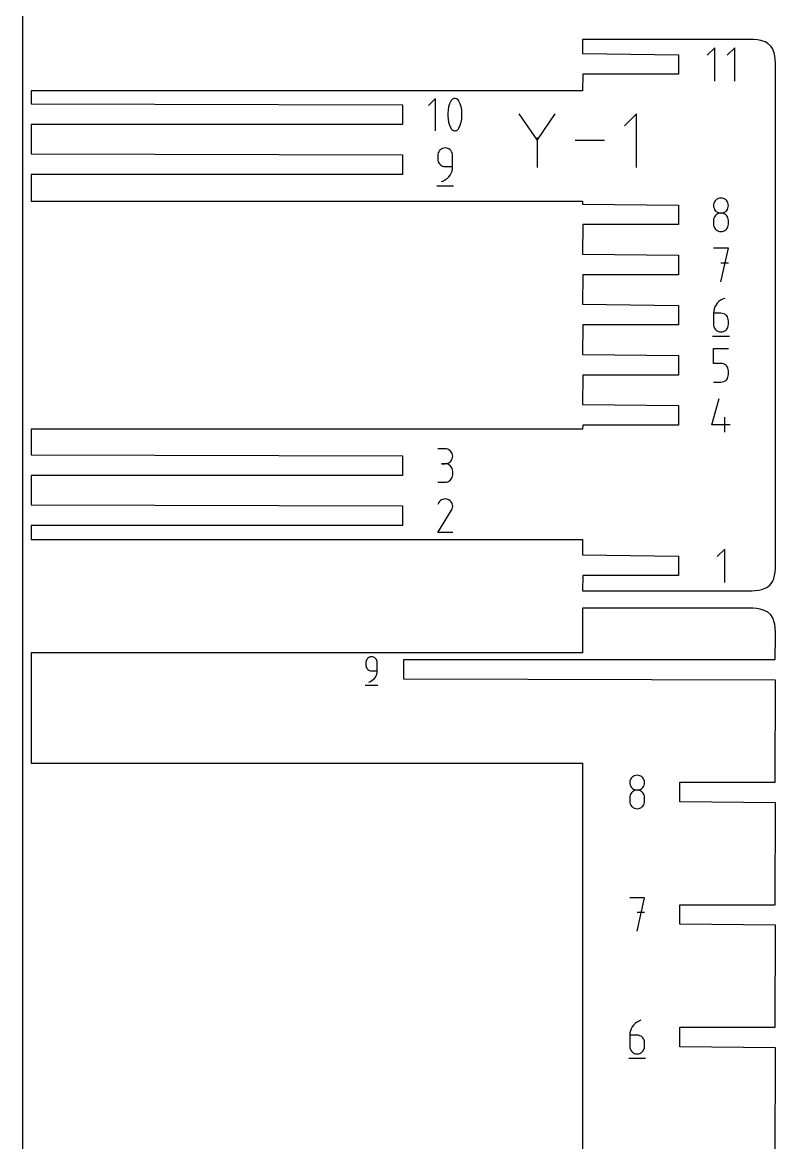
# Model space of a CAD drawing. Extents: x 0 to 38, y 0 to 25.5.
# Drawn here: x 0 to 5.46, y 12.31 to 20.44 of the extents above; entities that cross this region are included whole.
import ezdxf

# ---------------------------------------------------------------- set-up
doc = ezdxf.new("R2010")
doc.units = 0

msp = doc.modelspace()

# ---------------------------------------------------------------- linework, layer by layer
at = {"layer": 'annotation', "color": 1}
for p, q in [((5.020678, 20.252282), (4.966611, 20.1982)), ((5.020678, 20.009082), (5.020678, 20.252282)), ((5.165944, 20.252282), (5.111878, 20.1982)), ((5.165944, 20.009082), (5.165944, 20.252282)), ((2.996891, 19.884028), (2.944878, 19.832)), ((2.996891, 19.650063), (2.996891, 19.884028)), ((3.098091, 19.844411), (3.091365, 19.822709)), ((3.10706, 19.865501), (3.098091, 19.844411)), ((3.11008, 19.870524), (3.10706, 19.865501)), ((3.10706, 19.865501), (3.10706, 19.865501)), ((3.113844, 19.874804), (3.11008, 19.870524)), ((3.118227, 19.8783), (3.113844, 19.874804)), ((3.123105, 19.880971), (3.118227, 19.8783)), ((3.128352, 19.882775), (3.123105, 19.880971)), ((3.133845, 19.883671), (3.128352, 19.882775)), ((3.139458, 19.883618), (3.133845, 19.883671)), ((3.145068, 19.882573), (3.139458, 19.883618)), ((3.150548, 19.880497), (3.145068, 19.882573)), ((3.152647, 19.879394), (3.150548, 19.880497)), ((3.150548, 19.880497), (3.150548, 19.880497)), ((3.15466, 19.878128), (3.152647, 19.879394)), ((3.156579, 19.876707), (3.15466, 19.878128)), ((3.158393, 19.875143), (3.156579, 19.876707)), ((3.160094, 19.873445), (3.158393, 19.875143)), ((3.16167, 19.871624), (3.160094, 19.873445)), ((3.163113, 19.869688), (3.16167, 19.871624)), ((3.164412, 19.867649), (3.163113, 19.869688)), ((3.165558, 19.865516), (3.164412, 19.867649)), ((3.17457, 19.844382), (3.165558, 19.865516)), ((3.165558, 19.865516), (3.165558, 19.865516)), ((3.181329, 19.822647), (3.17457, 19.844382)), ((3.08688, 19.800568), (3.084638, 19.778162)), ((3.084638, 19.778162), (3.084638, 19.755663)), ((3.084638, 19.755663), (3.08688, 19.733244)), ((3.091365, 19.822709), (3.08688, 19.800568)), ((3.185835, 19.800485), (3.181329, 19.822647)), ((3.188088, 19.778067), (3.185835, 19.800485)), ((3.185835, 19.733161), (3.188088, 19.755569)), ((3.188088, 19.755569), (3.188088, 19.778067)), ((3.732861, 19.585116), (3.603159, 19.772683)), ((3.862539, 19.772683), (3.732861, 19.585116)), ((4.453247, 19.772671), (4.366803, 19.686203)), ((4.453247, 19.383832), (4.453247, 19.772671)), ((3.08688, 19.733244), (3.091365, 19.71108)), ((3.091365, 19.71108), (3.098091, 19.689341)), ((3.098091, 19.689341), (3.10706, 19.668203)), ((3.10706, 19.668203), (3.10706, 19.668203)), ((3.10706, 19.668203), (3.108202, 19.666074)), ((3.108202, 19.666074), (3.109491, 19.664045)), ((3.109491, 19.664045), (3.110923, 19.662122)), ((3.158774, 19.658958), (3.162538, 19.663221)), ((3.162538, 19.663221), (3.165558, 19.668218)), ((3.165558, 19.668218), (3.17457, 19.689313)), ((3.165558, 19.668218), (3.165558, 19.668218)), ((3.17457, 19.689313), (3.181329, 19.711018)), ((3.181329, 19.711018), (3.185835, 19.733161)), ((3.110923, 19.662122), (3.112492, 19.660311)), ((3.112492, 19.660311), (3.114193, 19.658618)), ((3.114193, 19.658618), (3.11602, 19.657049)), ((3.11602, 19.657049), (3.117967, 19.65561)), ((3.117967, 19.65561), (3.120029, 19.654308)), ((3.120029, 19.654308), (3.122201, 19.653149)), ((3.122201, 19.653149), (3.122201, 19.653149)), ((3.122201, 19.653149), (3.127639, 19.651117)), ((3.127639, 19.651117), (3.133216, 19.650107)), ((3.133216, 19.650107), (3.138806, 19.650078)), ((3.138806, 19.650078), (3.144282, 19.650991)), ((3.144282, 19.650991), (3.14952, 19.652802)), ((3.14952, 19.652802), (3.154393, 19.655472)), ((3.154393, 19.655472), (3.158774, 19.658958)), ((3.732861, 19.60021), (3.732861, 19.38382)), ((3.025168, 19.505763), (3.019834, 19.498214)), ((3.031682, 19.512283), (3.025168, 19.505763)), ((3.039221, 19.517621), (3.031682, 19.512283)), ((3.047632, 19.521623), (3.039221, 19.517621)), ((3.056761, 19.524137), (3.047632, 19.521623)), ((3.066454, 19.525009), (3.056761, 19.524137)), ((3.076167, 19.524137), (3.066454, 19.525009)), ((3.066454, 19.525009), (3.066454, 19.525009)), ((3.085307, 19.521623), (3.076167, 19.524137)), ((3.093721, 19.517621), (3.085307, 19.521623)), ((3.101258, 19.512283), (3.093721, 19.517621)), ((3.107765, 19.505763), (3.101258, 19.512283)), ((3.113091, 19.498214), (3.107765, 19.505763)), ((4.221013, 19.578252), (4.008402, 19.578252)), ((3.013321, 19.480643), (3.012449, 19.470927)), ((3.012449, 19.470927), (3.012449, 19.443887)), ((3.012449, 19.443887), (3.012449, 19.443887)), ((3.012449, 19.443887), (3.013321, 19.434171)), ((3.015834, 19.48979), (3.013321, 19.480643)), ((3.013321, 19.434171), (3.015834, 19.425026)), ((3.019834, 19.498214), (3.015834, 19.48979)), ((3.015834, 19.425026), (3.019834, 19.416604)), ((3.117083, 19.48979), (3.113091, 19.498214)), ((3.11959, 19.480643), (3.117083, 19.48979)), ((3.12046, 19.470927), (3.11959, 19.480643)), ((3.12046, 19.38982), (3.12046, 19.470927)), ((3.12046, 19.470927), (3.12046, 19.470927)), ((3.019834, 19.416604), (3.025168, 19.409058)), ((3.025168, 19.409058), (3.031682, 19.40254)), ((3.031682, 19.40254), (3.039221, 19.397205)), ((3.039221, 19.397205), (3.047632, 19.393204)), ((3.047632, 19.393204), (3.056761, 19.390692)), ((3.056761, 19.390692), (3.066454, 19.38982)), ((3.066454, 19.38982), (3.12046, 19.38982)), ((3.1025, 19.328843), (3.110138, 19.342736)), ((3.110138, 19.342736), (3.115774, 19.357662)), ((3.115774, 19.357662), (3.119264, 19.373423)), ((3.119264, 19.373423), (3.12046, 19.38982)), ((3.039429, 19.281809), (3.054873, 19.287564)), ((3.039429, 19.281809), (3.039429, 19.281809)), ((3.054873, 19.287564), (3.069048, 19.295343)), ((3.069048, 19.295343), (3.081809, 19.304948)), ((3.081809, 19.304948), (3.093009, 19.316181)), ((3.093009, 19.316181), (3.1025, 19.328843)), ((3.0057, 19.251409), (3.1273, 19.251409)), ((5.013335, 19.116816), (5.012464, 19.107146)), ((5.012464, 19.107146), (5.012464, 19.107146)), ((5.012464, 19.107146), (5.013336, 19.097431)), ((5.015847, 19.125928), (5.013335, 19.116816)), ((5.013336, 19.097431), (5.015849, 19.088284)), ((5.019846, 19.134325), (5.015847, 19.125928)), ((5.025179, 19.141855), (5.019846, 19.134325)), ((5.031691, 19.148362), (5.025179, 19.141855)), ((5.03923, 19.153693), (5.031691, 19.148362)), ((5.047641, 19.157691), (5.03923, 19.153693)), ((5.056772, 19.160204), (5.047641, 19.157691)), ((5.066469, 19.161075), (5.056772, 19.160204)), ((5.076166, 19.160204), (5.066469, 19.161075)), ((5.066469, 19.161075), (5.066469, 19.161075)), ((5.085297, 19.157691), (5.076166, 19.160204)), ((5.093709, 19.153693), (5.085297, 19.157691)), ((5.101248, 19.148362), (5.093709, 19.153693)), ((5.10776, 19.141855), (5.101248, 19.148362)), ((5.113093, 19.134325), (5.10776, 19.141855)), ((5.117092, 19.125928), (5.113093, 19.134325)), ((5.11709, 19.088284), (5.119603, 19.097431)), ((5.119603, 19.116816), (5.117092, 19.125928)), ((5.120475, 19.107146), (5.119603, 19.116816)), ((5.119603, 19.097431), (5.120475, 19.107146)), ((5.120475, 19.107146), (5.120475, 19.107146)), ((5.015847, 19.017852), (5.013335, 19.008709)), ((5.019846, 19.026274), (5.015847, 19.017852)), ((5.015849, 19.088284), (5.01985, 19.07986)), ((5.025179, 19.033821), (5.019846, 19.026274)), ((5.01985, 19.07986), (5.025184, 19.072311)), ((5.031691, 19.040339), (5.025179, 19.033821)), ((5.025184, 19.072311), (5.031697, 19.065791)), ((5.03923, 19.045676), (5.031691, 19.040339)), ((5.031697, 19.065791), (5.039237, 19.060453)), ((5.047641, 19.049679), (5.03923, 19.045676)), ((5.039237, 19.060453), (5.047648, 19.05645)), ((5.056772, 19.052192), (5.047641, 19.049679)), ((5.047648, 19.05645), (5.056777, 19.053936)), ((5.066469, 19.053064), (5.056772, 19.052192)), ((5.056777, 19.053936), (5.066469, 19.053064)), ((5.066469, 19.053064), (5.076162, 19.053936)), ((5.076166, 19.052193), (5.066469, 19.053064)), ((5.066469, 19.053064), (5.066469, 19.053064)), ((5.066469, 19.053064), (5.066469, 19.053064)), ((5.076162, 19.053936), (5.085291, 19.05645)), ((5.085297, 19.04968), (5.076166, 19.052193)), ((5.085291, 19.05645), (5.093702, 19.060453)), ((5.093709, 19.04568), (5.085297, 19.04968)), ((5.093702, 19.060453), (5.101242, 19.065791)), ((5.101248, 19.040344), (5.093709, 19.04568)), ((5.101242, 19.065791), (5.107755, 19.072311)), ((5.10776, 19.033827), (5.101248, 19.040344)), ((5.107755, 19.072311), (5.113089, 19.07986)), ((5.113093, 19.026281), (5.10776, 19.033827)), ((5.113089, 19.07986), (5.11709, 19.088284)), ((5.117092, 19.017858), (5.113093, 19.026281)), ((5.119603, 19.008713), (5.117092, 19.017858)), ((5.013335, 19.008709), (5.012464, 18.998998)), ((5.012464, 18.998998), (5.012464, 18.972094)), ((5.012464, 18.972094), (5.012464, 18.972094)), ((5.012464, 18.972094), (5.013336, 18.962384)), ((5.013336, 18.962384), (5.015849, 18.953251)), ((5.015849, 18.953251), (5.01985, 18.944847)), ((5.01985, 18.944847), (5.025184, 18.937323)), ((5.025184, 18.937323), (5.031697, 18.930828)), ((5.101242, 18.930828), (5.107755, 18.937323)), ((5.107755, 18.937323), (5.113089, 18.944847)), ((5.113089, 18.944847), (5.11709, 18.953251)), ((5.11709, 18.953251), (5.119603, 18.962384)), ((5.120475, 18.998998), (5.119603, 19.008713)), ((5.119603, 18.962384), (5.120475, 18.972094)), ((5.120475, 18.972094), (5.120475, 18.998998)), ((5.120475, 18.998998), (5.120475, 18.998998)), ((5.031697, 18.930828), (5.039237, 18.925514)), ((5.039237, 18.925514), (5.047648, 18.921532)), ((5.047648, 18.921532), (5.056777, 18.919032)), ((5.056777, 18.919032), (5.066469, 18.918165)), ((5.066469, 18.918165), (5.076162, 18.919032)), ((5.066469, 18.918165), (5.066469, 18.918165)), ((5.076162, 18.919032), (5.085291, 18.921532)), ((5.085291, 18.921532), (5.093702, 18.925514)), ((5.093702, 18.925514), (5.101242, 18.930828)), ((5.120536, 18.797736), (5.012388, 18.797736)), ((5.066469, 18.554536), (5.120536, 18.797736)), ((5.120536, 18.689436), (5.066469, 18.689436)), ((5.022789, 18.372986), (5.01715, 18.358032)), ((5.030431, 18.386904), (5.022789, 18.372986)), ((5.039931, 18.39959), (5.030431, 18.386904)), ((5.051142, 18.410848), (5.039931, 18.39959)), ((5.063918, 18.420483), (5.051142, 18.410848)), ((5.078115, 18.428299), (5.063918, 18.420483)), ((5.093587, 18.4341), (5.078115, 18.428299)), ((5.093587, 18.4341), (5.093587, 18.4341)), ((5.01366, 18.342238), (5.012464, 18.325799)), ((5.012464, 18.325799), (5.012464, 18.244966)), ((5.066469, 18.325799), (5.012464, 18.325799)), ((5.01715, 18.358032), (5.01366, 18.342238)), ((5.076182, 18.324933), (5.066469, 18.325799)), ((5.085322, 18.322433), (5.076182, 18.324933)), ((5.093736, 18.31845), (5.085322, 18.322433)), ((5.101273, 18.313137), (5.093736, 18.31845)), ((5.10778, 18.306642), (5.101273, 18.313137)), ((5.113106, 18.299117), (5.10778, 18.306642)), ((5.117099, 18.290713), (5.113106, 18.299117)), ((5.119605, 18.28158), (5.117099, 18.290713)), ((5.120475, 18.27187), (5.119605, 18.28158)), ((5.012464, 18.244966), (5.012464, 18.244966)), ((5.012464, 18.244966), (5.013336, 18.235251)), ((5.013336, 18.235251), (5.015849, 18.226106)), ((5.015849, 18.226106), (5.01985, 18.217684)), ((5.01985, 18.217684), (5.025184, 18.210137)), ((5.025184, 18.210137), (5.031697, 18.20362)), ((5.031697, 18.20362), (5.039237, 18.198285)), ((5.093736, 18.198285), (5.101273, 18.20362)), ((5.101273, 18.20362), (5.10778, 18.210137)), ((5.10778, 18.210137), (5.113106, 18.217684)), ((5.113106, 18.217684), (5.117099, 18.226106)), ((5.117099, 18.226106), (5.119605, 18.235251)), ((5.119605, 18.235251), (5.120475, 18.244966)), ((5.120475, 18.244966), (5.120475, 18.27187)), ((5.120475, 18.27187), (5.120475, 18.27187)), ((5.0057, 18.1605), (5.1273, 18.1605)), ((5.039237, 18.198285), (5.047648, 18.194284)), ((5.047648, 18.194284), (5.056777, 18.191772)), ((5.056777, 18.191772), (5.066469, 18.1909)), ((5.066469, 18.1909), (5.076182, 18.191772)), ((5.066469, 18.1909), (5.066469, 18.1909)), ((5.076182, 18.191772), (5.085322, 18.194284)), ((5.085322, 18.194284), (5.093736, 18.198285)), ((5.012464, 17.962163), (5.012464, 18.070464)), ((5.012464, 18.070464), (5.120475, 18.070464)), ((5.066469, 17.962163), (5.012464, 17.962163)), ((5.076166, 17.961296), (5.066469, 17.962163)), ((5.085297, 17.958796), (5.076166, 17.961296)), ((5.093709, 17.954814), (5.085297, 17.958796)), ((5.101248, 17.9495), (5.093709, 17.954814)), ((5.10776, 17.943006), (5.101248, 17.9495)), ((5.113093, 17.935481), (5.10776, 17.943006)), ((5.117092, 17.927077), (5.113093, 17.935481)), ((5.119603, 17.917944), (5.117092, 17.927077)), ((5.120475, 17.908234), (5.119603, 17.917944)), ((5.119603, 17.871615), (5.120475, 17.88133)), ((5.120475, 17.88133), (5.120475, 17.908234)), ((5.120475, 17.908234), (5.120475, 17.908234)), ((5.012464, 17.827264), (5.066469, 17.827264)), ((5.066469, 17.827264), (5.076162, 17.828135)), ((5.066469, 17.827264), (5.066469, 17.827264)), ((5.076162, 17.828135), (5.085291, 17.830648)), ((5.085291, 17.830648), (5.093702, 17.834648)), ((5.093702, 17.834648), (5.101242, 17.839984)), ((5.101242, 17.839984), (5.107755, 17.846501)), ((5.107755, 17.846501), (5.113089, 17.854048)), ((5.113089, 17.854048), (5.11709, 17.86247)), ((5.11709, 17.86247), (5.119603, 17.871615)), ((4.998951, 17.517694), (5.05288, 17.706827)), ((5.09351, 17.463627), (5.09351, 17.571638)), ((5.133988, 17.517694), (4.998951, 17.517694)), ((3.066469, 17.342909), (3.012464, 17.342909)), ((3.076182, 17.342037), (3.066469, 17.342909)), ((3.085322, 17.339525), (3.076182, 17.342037)), ((3.093736, 17.335526), (3.085322, 17.339525)), ((3.101273, 17.330196), (3.093736, 17.335526)), ((3.10778, 17.323689), (3.101273, 17.330196)), ((3.113106, 17.316159), (3.10778, 17.323689)), ((3.117099, 17.307761), (3.113106, 17.316159)), ((3.119605, 17.29865), (3.117099, 17.307761)), ((3.066469, 17.234898), (3.039429, 17.234898)), ((3.039429, 17.234898), (3.066469, 17.234898)), ((3.066469, 17.234898), (3.076182, 17.23577)), ((3.076182, 17.234026), (3.066469, 17.234898)), ((3.066469, 17.234898), (3.066469, 17.234898)), ((3.076182, 17.23577), (3.085322, 17.238284)), ((3.085322, 17.231514), (3.076182, 17.234026)), ((3.085322, 17.238284), (3.093736, 17.242286)), ((3.093736, 17.227515), (3.085322, 17.231514)), ((3.093736, 17.242286), (3.101273, 17.247624)), ((3.101273, 17.222185), (3.093736, 17.227515)), ((3.101273, 17.247624), (3.10778, 17.254144)), ((3.10778, 17.254144), (3.113106, 17.261693)), ((3.113106, 17.261693), (3.117099, 17.270117)), ((3.117099, 17.270117), (3.119605, 17.279264)), ((3.120475, 17.28898), (3.119605, 17.29865)), ((3.119605, 17.279264), (3.120475, 17.28898)), ((3.120475, 17.28898), (3.120475, 17.28898)), ((3.10778, 17.215678), (3.101273, 17.222185)), ((3.113106, 17.208148), (3.10778, 17.215678)), ((3.117099, 17.19975), (3.113106, 17.208148)), ((3.119605, 17.190639), (3.117099, 17.19975)), ((3.117099, 17.13514), (3.119605, 17.144254)), ((3.120475, 17.180969), (3.119605, 17.190639)), ((3.119605, 17.144254), (3.120475, 17.153928)), ((3.120475, 17.153928), (3.120475, 17.180969)), ((3.120475, 17.180969), (3.120475, 17.180969)), ((3.012464, 17.099999), (3.066469, 17.099999)), ((3.066469, 17.099999), (3.076182, 17.10087)), ((3.066469, 17.099999), (3.066469, 17.099999)), ((3.076182, 17.10087), (3.085322, 17.103381)), ((3.085322, 17.103381), (3.093736, 17.107378)), ((3.093736, 17.107378), (3.101273, 17.112707)), ((3.101273, 17.112707), (3.10778, 17.119212)), ((3.10778, 17.119212), (3.113106, 17.126742)), ((3.113106, 17.126742), (3.117099, 17.13514)), ((3.019708, 16.952512), (3.012616, 16.938907)), ((3.025336, 16.960492), (3.019708, 16.952512)), ((3.032089, 16.967154), (3.025336, 16.960492)), ((3.03976, 16.972444), (3.032089, 16.967154)), ((3.048145, 16.976309), (3.03976, 16.972444)), ((3.057038, 16.978695), (3.048145, 16.976309)), ((3.066234, 16.979549), (3.057038, 16.978695)), ((3.075528, 16.978817), (3.066234, 16.979549)), ((3.084714, 16.976447), (3.075528, 16.978817)), ((3.093587, 16.972384), (3.084714, 16.976447)), ((3.101522, 16.966749), (3.093587, 16.972384)), ((3.093587, 16.972384), (3.093587, 16.972384)), ((3.108157, 16.959987), (3.101522, 16.966749)), ((3.113433, 16.952306), (3.108157, 16.959987)), ((3.11323, 16.898506), (3.117351, 16.907354)), ((3.11729, 16.943911), (3.113433, 16.952306)), ((3.119669, 16.935012), (3.11729, 16.943911)), ((3.117351, 16.907354), (3.119759, 16.916526)), ((3.120512, 16.925814), (3.119669, 16.935012)), ((3.119759, 16.916526), (3.120512, 16.925814)), ((3.012464, 16.736353), (3.11227, 16.897027)), ((3.11227, 16.897027), (3.112389, 16.897175)), ((3.11227, 16.897027), (3.11227, 16.897027)), ((3.112389, 16.897175), (3.112503, 16.897323)), ((3.112503, 16.897323), (3.112614, 16.897475)), ((3.112614, 16.897475), (3.11272, 16.89763)), ((3.11272, 16.89763), (3.112825, 16.89779)), ((3.112825, 16.89779), (3.112927, 16.897957)), ((3.112927, 16.897957), (3.113028, 16.898131)), ((3.113028, 16.898131), (3.113129, 16.898313)), ((3.113129, 16.898313), (3.11323, 16.898506)), ((3.11323, 16.898506), (3.11323, 16.898506)), ((3.120475, 16.736353), (3.012464, 16.736353)), ((5.093286, 16.615918), (5.039219, 16.561836)), ((5.093286, 16.372718), (5.093286, 16.615918)), ((2.492339, 15.801473), (2.491679, 15.794125)), ((2.491679, 15.794125), (2.491679, 15.773672)), ((2.491679, 15.773672), (2.491679, 15.773672)), ((2.491679, 15.773672), (2.492339, 15.766323)), ((2.49424, 15.808392), (2.492339, 15.801473)), ((2.492339, 15.766323), (2.49424, 15.759406)), ((2.497266, 15.814764), (2.49424, 15.808392)), ((2.5013, 15.820473), (2.497266, 15.814764)), ((2.506227, 15.825405), (2.5013, 15.820473)), ((2.511929, 15.829442), (2.506227, 15.825405)), ((2.518291, 15.83247), (2.511929, 15.829442)), ((2.525196, 15.834371), (2.518291, 15.83247)), ((2.532528, 15.835031), (2.525196, 15.834371)), ((2.539874, 15.834371), (2.532528, 15.835031)), ((2.532528, 15.835031), (2.532528, 15.835031)), ((2.546787, 15.83247), (2.539874, 15.834371)), ((2.553151, 15.829442), (2.546787, 15.83247)), ((2.558852, 15.825405), (2.553151, 15.829442)), ((2.563774, 15.820473), (2.558852, 15.825405)), ((2.567802, 15.814764), (2.563774, 15.820473)), ((2.570822, 15.808392), (2.567802, 15.814764)), ((2.572718, 15.801473), (2.570822, 15.808392)), ((2.573376, 15.794125), (2.572718, 15.801473)), ((2.573376, 15.732777), (2.573376, 15.794125)), ((2.573376, 15.794125), (2.573376, 15.794125)), ((2.49424, 15.759406), (2.497266, 15.753036)), ((2.497266, 15.753036), (2.5013, 15.747328)), ((2.5013, 15.747328), (2.506227, 15.742398)), ((2.506227, 15.742398), (2.511929, 15.738363)), ((2.511929, 15.738363), (2.518291, 15.735337)), ((2.518291, 15.735337), (2.525196, 15.733436)), ((2.525196, 15.733436), (2.532528, 15.732777)), ((2.532528, 15.732777), (2.573376, 15.732777)), ((2.552613, 15.677078), (2.559792, 15.686656)), ((2.559792, 15.686656), (2.565569, 15.697164)), ((2.565569, 15.697164), (2.569832, 15.708454)), ((2.569832, 15.708454), (2.572472, 15.720375)), ((2.572472, 15.720375), (2.573376, 15.732777)), ((2.486575, 15.628087), (2.57855, 15.628087)), ((2.512086, 15.65108), (2.523768, 15.655434)), ((2.512086, 15.65108), (2.512086, 15.65108)), ((2.523768, 15.655434), (2.53449, 15.661318)), ((2.53449, 15.661318), (2.544142, 15.668582)), ((2.544142, 15.668582), (2.552613, 15.677078)), ((4.417179, 14.956249), (4.411846, 14.948719)), ((4.423691, 14.962756), (4.417179, 14.956249)), ((4.43123, 14.968086), (4.423691, 14.962756)), ((4.439641, 14.972085), (4.43123, 14.968086)), ((4.448772, 14.974597), (4.439641, 14.972085)), ((4.458469, 14.975469), (4.448772, 14.974597)), ((4.468166, 14.974597), (4.458469, 14.975469)), ((4.458469, 14.975469), (4.458469, 14.975469)), ((4.477297, 14.972085), (4.468166, 14.974597)), ((4.485709, 14.968086), (4.477297, 14.972085)), ((4.493248, 14.962756), (4.485709, 14.968086)), ((4.49976, 14.956249), (4.493248, 14.962756)), ((4.505093, 14.948719), (4.49976, 14.956249)), ((4.405335, 14.93121), (4.404464, 14.92154)), ((4.404464, 14.92154), (4.404464, 14.92154)), ((4.404464, 14.92154), (4.405336, 14.911824)), ((4.407847, 14.940322), (4.405335, 14.93121)), ((4.405336, 14.911824), (4.407849, 14.902678)), ((4.411846, 14.948719), (4.407847, 14.940322)), ((4.407849, 14.902678), (4.41185, 14.894253)), ((4.41185, 14.894253), (4.417184, 14.886705)), ((4.417184, 14.886705), (4.423697, 14.880185)), ((4.423697, 14.880185), (4.431237, 14.874847)), ((4.431237, 14.874847), (4.439648, 14.870844)), ((4.439648, 14.870844), (4.448776, 14.86833)), ((4.468162, 14.86833), (4.477291, 14.870844)), ((4.477291, 14.870844), (4.485702, 14.874847)), ((4.485702, 14.874847), (4.493242, 14.880185)), ((4.493242, 14.880185), (4.499755, 14.886705)), ((4.499755, 14.886705), (4.505089, 14.894253)), ((4.505089, 14.894253), (4.50909, 14.902678)), ((4.509092, 14.940322), (4.505093, 14.948719)), ((4.50909, 14.902678), (4.511603, 14.911824)), ((4.511603, 14.93121), (4.509092, 14.940322)), ((4.512475, 14.92154), (4.511603, 14.93121)), ((4.511603, 14.911824), (4.512475, 14.92154)), ((4.512475, 14.92154), (4.512475, 14.92154)), ((4.405335, 14.823103), (4.404464, 14.813392)), ((4.404464, 14.813392), (4.404464, 14.786488)), ((4.407847, 14.832246), (4.405335, 14.823103)), ((4.411846, 14.840668), (4.407847, 14.832246)), ((4.417179, 14.848215), (4.411846, 14.840668)), ((4.423691, 14.854733), (4.417179, 14.848215)), ((4.43123, 14.86007), (4.423691, 14.854733)), ((4.439641, 14.864073), (4.43123, 14.86007)), ((4.448772, 14.866586), (4.439641, 14.864073)), ((4.458469, 14.867458), (4.448772, 14.866586)), ((4.448776, 14.86833), (4.458469, 14.867458)), ((4.458469, 14.867458), (4.468162, 14.86833)), ((4.468166, 14.866587), (4.458469, 14.867458)), ((4.458469, 14.867458), (4.458469, 14.867458)), ((4.458469, 14.867458), (4.458469, 14.867458)), ((4.477297, 14.864074), (4.468166, 14.866587)), ((4.485709, 14.860074), (4.477297, 14.864074)), ((4.493248, 14.854738), (4.485709, 14.860074)), ((4.49976, 14.848221), (4.493248, 14.854738)), ((4.505093, 14.840674), (4.49976, 14.848221)), ((4.509092, 14.832252), (4.505093, 14.840674)), ((4.511603, 14.823107), (4.509092, 14.832252)), ((4.512475, 14.813392), (4.511603, 14.823107)), ((4.512475, 14.786488), (4.512475, 14.813392)), ((4.512475, 14.813392), (4.512475, 14.813392)), ((4.404464, 14.786488), (4.404464, 14.786488)), ((4.404464, 14.786488), (4.405336, 14.776778)), ((4.405336, 14.776778), (4.407849, 14.767645)), ((4.407849, 14.767645), (4.41185, 14.759241)), ((4.41185, 14.759241), (4.417184, 14.751716)), ((4.417184, 14.751716), (4.423697, 14.745222)), ((4.423697, 14.745222), (4.431237, 14.739908)), ((4.431237, 14.739908), (4.439648, 14.735926)), ((4.439648, 14.735926), (4.448776, 14.733426)), ((4.448776, 14.733426), (4.458469, 14.732559)), ((4.458469, 14.732559), (4.468162, 14.733426)), ((4.458469, 14.732559), (4.458469, 14.732559)), ((4.468162, 14.733426), (4.477291, 14.735926)), ((4.477291, 14.735926), (4.485702, 14.739908)), ((4.485702, 14.739908), (4.493242, 14.745222)), ((4.493242, 14.745222), (4.499755, 14.751716)), ((4.499755, 14.751716), (4.505089, 14.759241)), ((4.505089, 14.759241), (4.50909, 14.767645)), ((4.50909, 14.767645), (4.511603, 14.776778)), ((4.511603, 14.776778), (4.512475, 14.786488)), ((4.512536, 14.086878), (4.404388, 14.086878)), ((4.458469, 13.843678), (4.512536, 14.086878)), ((4.512536, 13.978577), (4.458469, 13.978577)), ((4.431931, 13.163479), (4.422431, 13.150792)), ((4.443142, 13.174737), (4.431931, 13.163479)), ((4.455918, 13.184372), (4.443142, 13.174737)), ((4.470115, 13.192188), (4.455918, 13.184372)), ((4.485587, 13.197989), (4.470115, 13.192188)), ((4.485587, 13.197989), (4.485587, 13.197989)), ((4.40566, 13.106127), (4.404464, 13.089688)), ((4.404464, 13.089688), (4.404464, 13.008855)), ((4.458469, 13.089688), (4.404464, 13.089688)), ((4.40915, 13.121921), (4.40566, 13.106127)), ((4.414789, 13.136875), (4.40915, 13.121921)), ((4.422431, 13.150792), (4.414789, 13.136875)), ((4.468182, 13.088821), (4.458469, 13.089688)), ((4.477322, 13.086321), (4.468182, 13.088821)), ((4.485736, 13.082339), (4.477322, 13.086321)), ((4.493273, 13.077025), (4.485736, 13.082339)), ((4.404464, 13.008855), (4.404464, 13.008855)), ((4.404464, 13.008855), (4.405336, 12.99914)), ((4.49978, 13.070531), (4.493273, 13.077025)), ((4.505106, 13.063006), (4.49978, 13.070531)), ((4.509099, 13.054602), (4.505106, 13.063006)), ((4.511605, 13.045469), (4.509099, 13.054602)), ((4.512475, 13.035759), (4.511605, 13.045469)), ((4.511605, 12.99914), (4.512475, 13.008855)), ((4.512475, 13.008855), (4.512475, 13.035759)), ((4.512475, 13.035759), (4.512475, 13.035759)), ((4.3977, 12.924389), (4.5193, 12.924389)), ((4.405336, 12.99914), (4.407849, 12.989995)), ((4.407849, 12.989995), (4.41185, 12.981573)), ((4.41185, 12.981573), (4.417184, 12.974026)), ((4.417184, 12.974026), (4.423697, 12.967509)), ((4.423697, 12.967509), (4.431237, 12.962173)), ((4.431237, 12.962173), (4.439648, 12.958173)), ((4.439648, 12.958173), (4.448776, 12.95566)), ((4.448776, 12.95566), (4.458469, 12.954789)), ((4.458469, 12.954789), (4.468182, 12.95566)), ((4.458469, 12.954789), (4.458469, 12.954789)), ((4.468182, 12.95566), (4.477322, 12.958173)), ((4.477322, 12.958173), (4.485736, 12.962173)), ((4.485736, 12.962173), (4.493273, 12.967509)), ((4.493273, 12.967509), (4.49978, 12.974026)), ((4.49978, 12.974026), (4.505106, 12.981573)), ((4.505106, 12.981573), (4.509099, 12.989995)), ((4.509099, 12.989995), (4.511605, 12.99914))]:
    msp.add_line(p, q, dxfattribs=at)
at = {"layer": 'boundary', "color": 5}
for p, q in [((4.195833, 20.3125), (4.0625, 20.3125)), ((4.0625, 20.3125), (4.0625, 20.209282)), ((5.2625, 20.3125), (4.195833, 20.3125)), ((5.283256, 20.311977), (5.2625, 20.3125)), ((5.303984, 20.31106), (5.283256, 20.311977)), ((5.332008, 20.308226), (5.303984, 20.31106)), ((5.355573, 20.303926), (5.332008, 20.308226)), ((5.387431, 20.293733), (5.355573, 20.303926)), ((5.405672, 20.283458), (5.387431, 20.293733)), ((5.427082, 20.264518), (5.405672, 20.283458)), ((5.439076, 20.246559), (5.427082, 20.264518)), ((5.451505, 20.215564), (5.439076, 20.246559)), ((4.0625, 20.209282), (4.757301, 20.201682)), ((4.757301, 20.201682), (4.757301, 20.059682)), ((5.456949, 20.190281), (5.451505, 20.215564)), ((5.45994, 20.169109), (5.456949, 20.190281)), ((5.461928, 20.138294), (5.45994, 20.169109)), ((5.4625, 20.1125), (5.461928, 20.138294)), ((5.4625, 18.42829), (5.4625, 20.1125)), ((4.0646, 20.059682), (4.0625, 19.93957)), ((4.757301, 20.059682), (4.0646, 20.059682)), ((0.422796, 19.93957), (0.0625, 19.93957)), ((0.0625, 19.93957), (0.0625, 19.845645)), ((4.0625, 19.93957), (0.422796, 19.93957)), ((0.0625, 19.845645), (2.7575, 19.838045)), ((2.7575, 19.838045), (2.7575, 19.696045)), ((0.0646, 19.696045), (0.0625, 19.482009)), ((2.7575, 19.696045), (0.0646, 19.696045)), ((0.0625, 19.482009), (2.7575, 19.474409)), ((2.7575, 19.474409), (2.7575, 19.332409)), ((0.0646, 19.332409), (0.0625, 19.211629)), ((2.7575, 19.332409), (0.0646, 19.332409)), ((0.0625, 19.211629), (0.0625, 19.13957)), ((0.0625, 19.13957), (3.702204, 19.13957)), ((3.702204, 19.13957), (4.0625, 19.13957)), ((4.0625, 19.13957), (4.0625, 19.118373)), ((4.0625, 19.118373), (4.7575, 19.110773)), ((4.7575, 19.110773), (4.7575, 18.968773)), ((4.0646, 18.968773), (4.0625, 18.754736)), ((4.7575, 18.968773), (4.0646, 18.968773)), ((4.0625, 18.754736), (4.7575, 18.747136)), ((4.7575, 18.747136), (4.7575, 18.605136)), ((4.0646, 18.605136), (4.0625, 18.3911)), ((4.7575, 18.605136), (4.0646, 18.605136)), ((4.0625, 18.3911), (4.7575, 18.3835)), ((4.7575, 18.3835), (4.7575, 18.2415)), ((5.4625, 18.3125), (5.4625, 18.42829)), ((5.4625, 18.196711), (5.4625, 18.3125)), ((4.0646, 18.2415), (4.0625, 18.027464)), ((4.7575, 18.2415), (4.0646, 18.2415)), ((5.462106, 16.496465), (5.4625, 18.196711)), ((4.0625, 18.027464), (4.7575, 18.019864)), ((4.7575, 18.019864), (4.7575, 17.877864)), ((4.0646, 17.877864), (4.0625, 17.663827)), ((4.7575, 17.877864), (4.0646, 17.877864)), ((4.0625, 17.663827), (4.7575, 17.656227)), ((4.7575, 17.656227), (4.7575, 17.514227)), ((0.422796, 17.48543), (0.0625, 17.48543)), ((0.0625, 17.48543), (0.0625, 17.300191)), ((4.0625, 17.48543), (0.422796, 17.48543)), ((4.0646, 17.514227), (4.0625, 17.48543)), ((4.7575, 17.514227), (4.0646, 17.514227)), ((0.0625, 17.300191), (2.7575, 17.292591)), ((2.7575, 17.292591), (2.7575, 17.150591)), ((0.0646, 17.150591), (0.0625, 16.936555)), ((2.7575, 17.150591), (0.0646, 17.150591)), ((0.0625, 16.936555), (2.7575, 16.928955)), ((2.7575, 16.928955), (2.7575, 16.786955)), ((0.0646, 16.786955), (0.0625, 16.75749)), ((0.0625, 16.75749), (0.0625, 16.685431)), ((2.7575, 16.786955), (0.0646, 16.786955)), ((0.0625, 16.685431), (3.702204, 16.685431)), ((3.702204, 16.685431), (4.0625, 16.685431)), ((4.0625, 16.685431), (4.0625, 16.572918)), ((4.0625, 16.572918), (4.757276, 16.565318)), ((4.757276, 16.565318), (4.757276, 16.423318)), ((5.461467, 16.475267), (5.462106, 16.496465)), ((4.0646, 16.423318), (4.0625, 16.3125)), ((4.757276, 16.423318), (4.0646, 16.423318)), ((5.449723, 16.403357), (5.455127, 16.424018)), ((5.455127, 16.424018), (5.459111, 16.448414)), ((5.459111, 16.448414), (5.461467, 16.475267)), ((5.362576, 16.322824), (5.398647, 16.337206)), ((5.398647, 16.337206), (5.423389, 16.356634)), ((5.423389, 16.356634), (5.441928, 16.384164)), ((5.441928, 16.384164), (5.449723, 16.403357)), ((4.0625, 16.3125), (4.195833, 16.3125)), ((4.195833, 16.3125), (5.2625, 16.3125)), ((5.2625, 16.3125), (5.290462, 16.313124)), ((5.290462, 16.313124), (5.314657, 16.314756)), ((5.314657, 16.314756), (5.34028, 16.318051)), ((5.34028, 16.318051), (5.362576, 16.322824)), ((4.389773, 16.1875), (4.0625, 16.1875)), ((4.0625, 16.1875), (4.0625, 16.036955)), ((5.2625, 16.1875), (4.389773, 16.1875)), ((5.298796, 16.186435), (5.2625, 16.1875)), ((5.325178, 16.184133), (5.298796, 16.186435)), ((5.349807, 16.18021), (5.325178, 16.184133)), ((5.373488, 16.173417), (5.349807, 16.18021)), ((5.403596, 16.159859), (5.373488, 16.173417)), ((5.427685, 16.138491), (5.403596, 16.159859)), ((5.443733, 16.112431), (5.427685, 16.138491)), ((5.450706, 16.092887), (5.443733, 16.112431)), ((5.455851, 16.071546), (5.450706, 16.092887)), ((4.0625, 16.036955), (4.0625, 15.863773)), ((5.459567, 16.046302), (5.455851, 16.071546)), ((5.461945, 16.009499), (5.459567, 16.046302)), ((5.4625, 15.9875), (5.461945, 16.009499)), ((5.4604, 15.814056), (5.4625, 15.9875)), ((3.19988, 15.863773), (0.0625, 15.863773)), ((0.0625, 15.863773), (0.0625, 15.236297)), ((4.0625, 15.863773), (3.19988, 15.863773)), ((2.7675, 15.672056), (2.7675, 15.814056)), ((2.7675, 15.814056), (5.4604, 15.814056)), ((5.4625, 15.664456), (2.7675, 15.672056)), ((5.4604, 14.925167), (5.4625, 15.664456)), ((0.0625, 15.236297), (0.0625, 15.063773)), ((0.0625, 15.063773), (0.92512, 15.063773)), ((0.92512, 15.063773), (4.0625, 15.063773)), ((4.0625, 15.063773), (4.0625, 10.589958)), ((4.7675, 14.783167), (4.7675, 14.925167)), ((4.7675, 14.925167), (5.4604, 14.925167)), ((5.4625, 14.775567), (4.7675, 14.783167)), ((5.4604, 14.036278), (5.4625, 14.775567)), ((4.7675, 13.894278), (4.7675, 14.036278)), ((4.7675, 14.036278), (5.4604, 14.036278)), ((5.4625, 13.886678), (4.7675, 13.894278)), ((5.4604, 13.147389), (5.4625, 13.886678)), ((4.7675, 13.005389), (4.7675, 13.147389)), ((4.7675, 13.147389), (5.4604, 13.147389)), ((5.4625, 12.997789), (4.7675, 13.005389)), ((5.4625, 12.916792), (5.4625, 12.997789)), ((5.4604, 12.2585), (5.4625, 12.916792))]:
    msp.add_line(p, q, dxfattribs=at)
at = {"layer": 'frame', "color": 5}
msp.add_line((0, 25.5), (0, 0), dxfattribs=at)

doc.saveas('drawing.dxf')
